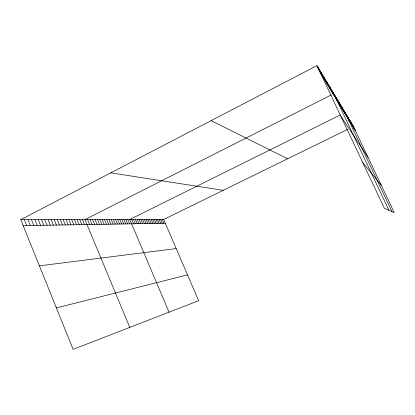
<?xml version="1.0" encoding="UTF-8"?>
<svg xmlns="http://www.w3.org/2000/svg" width="415" height="415" viewBox="0 0 415 415"><rect width="100%" height="100%" fill="white"/><g stroke="black" fill="none" stroke-linecap="round" stroke-linejoin="round"><path stroke-width="0.62" d="M20.75 219.649L163.676 219.468L198.635 300.693L73.113 349.373L20.75 219.649L316.951 65.627L353.435 126.544L394.25 212.651L384.352 208.252L316.951 65.627M331.092 95.035L84.945 219.571L129.765 327.399M340.533 114.846L129.755 219.514L169.045 312.168M163.676 219.468L347.775 129.314M56.378 307.914L187.528 274.891M39.399 265.854L176.199 248.564M23.167 225.646L165.305 223.254M110.748 172.853L223.203 190.319M211.131 120.656L287.642 158.763M362.767 162.576L381.276 185.277M340.907 116.325L368.043 157.363M320.058 72.2L355.333 130.549M352.698 125.314L354.981 129.968M352.325 124.687L354.26 128.775M351.941 124.054L353.891 128.168M351.557 123.411L353.518 127.55M351.168 122.757L353.139 126.923M350.768 122.093L352.76 126.29M349.959 120.744L352.371 125.652M349.549 120.054L351.578 124.339M349.129 119.354L351.173 123.67M348.704 118.649L350.763 122.99M348.273 117.927L350.348 122.3M347.837 117.196L349.923 121.6M347.397 116.459L349.497 120.895M346.945 115.707L349.062 120.174M346.489 114.945L348.621 119.442M346.027 114.172L348.169 118.706M345.555 113.388L347.718 117.953M345.078 112.59L392.004 211.65M344.595 111.78L346.79 116.413M344.102 110.961L346.312 115.629M343.604 110.125L345.83 114.831M343.096 109.28L345.337 114.016M342.577 108.419L344.839 113.196M342.059 107.547L344.336 112.356M341.524 106.66L343.822 111.511M340.985 105.758L343.298 110.644M340.435 104.839L342.769 109.768M339.88 103.911L342.23 108.875M339.309 102.962L341.68 107.967M338.733 102.002L341.125 107.044M338.147 101.021L340.559 106.11M337.556 100.025L339.984 105.156M336.949 99.014L339.397 104.186M336.332 97.987L338.801 103.2M335.704 96.939L338.194 102.199M335.066 95.875L337.577 101.177M334.417 94.791L336.949 100.139M333.759 93.686L388.938 210.291M333.095 92.587L335.673 98.028M332.425 91.466L335.024 96.954M331.741 90.325L334.36 95.86M331.046 89.163L333.691 94.75M330.34 87.98L333.006 93.614M329.619 86.777L332.306 92.462M328.882 85.547L331.595 91.284M328.135 84.297L330.874 90.086M327.373 83.026L330.132 88.867M326.595 81.729L329.386 87.627M325.801 80.406L328.618 86.356M324.992 79.058L327.834 85.065M324.172 77.683L327.041 83.747M323.332 76.277L326.226 82.403M322.476 74.85L325.396 81.034M321.599 73.388L324.556 79.639M320.707 71.899L323.69 78.207M319.799 70.384L322.813 76.754M318.87 68.833L321.91 75.265M317.921 67.246L320.992 73.751M162.177 219.473L163.816 223.28M160.657 219.473L162.306 223.301M159.121 219.473L160.776 223.327M157.565 219.478L159.23 223.353M155.993 219.478L157.669 223.379M154.396 219.478L156.082 223.41M152.782 219.483L154.473 223.436M151.148 219.483L152.85 223.462M149.488 219.488L151.205 223.488M147.813 219.488L149.535 223.519M146.111 219.494L147.844 223.545M144.389 219.494L146.132 223.576M142.646 219.494L144.399 223.602M140.877 219.499L142.641 223.633M139.087 219.499L140.856 223.664M137.272 219.504L139.051 223.695M135.43 219.504L137.225 223.727M133.563 219.509L135.368 223.758M131.674 219.509L133.49 223.789M127.81 219.514L129.651 223.851M125.838 219.519L127.69 223.887M123.841 219.519L125.704 223.918M121.813 219.525L123.686 223.955M119.759 219.525L121.642 223.986M117.668 219.53L119.567 224.022M115.552 219.53L117.461 224.059M113.404 219.535L115.329 224.095M111.225 219.535L113.16 224.131M109.015 219.54L110.961 224.167M106.769 219.54L108.73 224.204M104.492 219.545L106.463 224.245M102.178 219.545L104.16 224.282M99.828 219.551L101.825 224.323M97.447 219.556L99.455 224.359M95.025 219.556L97.048 224.401M92.561 219.561L94.599 224.442M90.065 219.561L92.114 224.484M87.524 219.566L89.588 224.525M82.372 219.571L84.468 224.614M79.763 219.577L81.869 224.655M77.107 219.582L79.229 224.702M74.41 219.582L76.547 224.748M71.665 219.587L73.818 224.79M68.88 219.592L71.043 224.837M66.042 219.592L68.226 224.883M63.163 219.597L65.357 224.935M60.232 219.602L62.442 224.982M57.249 219.602L59.48 225.034M54.22 219.608L56.466 225.086M51.133 219.613L53.395 225.138M47.995 219.618L50.272 225.189M44.799 219.618L47.092 225.241M41.547 219.623L43.86 225.298M38.237 219.628L40.566 225.35M34.87 219.634L37.215 225.407M31.436 219.639L33.802 225.464M27.94 219.644L30.321 225.521M24.376 219.649L26.778 225.584"/></g></svg>
